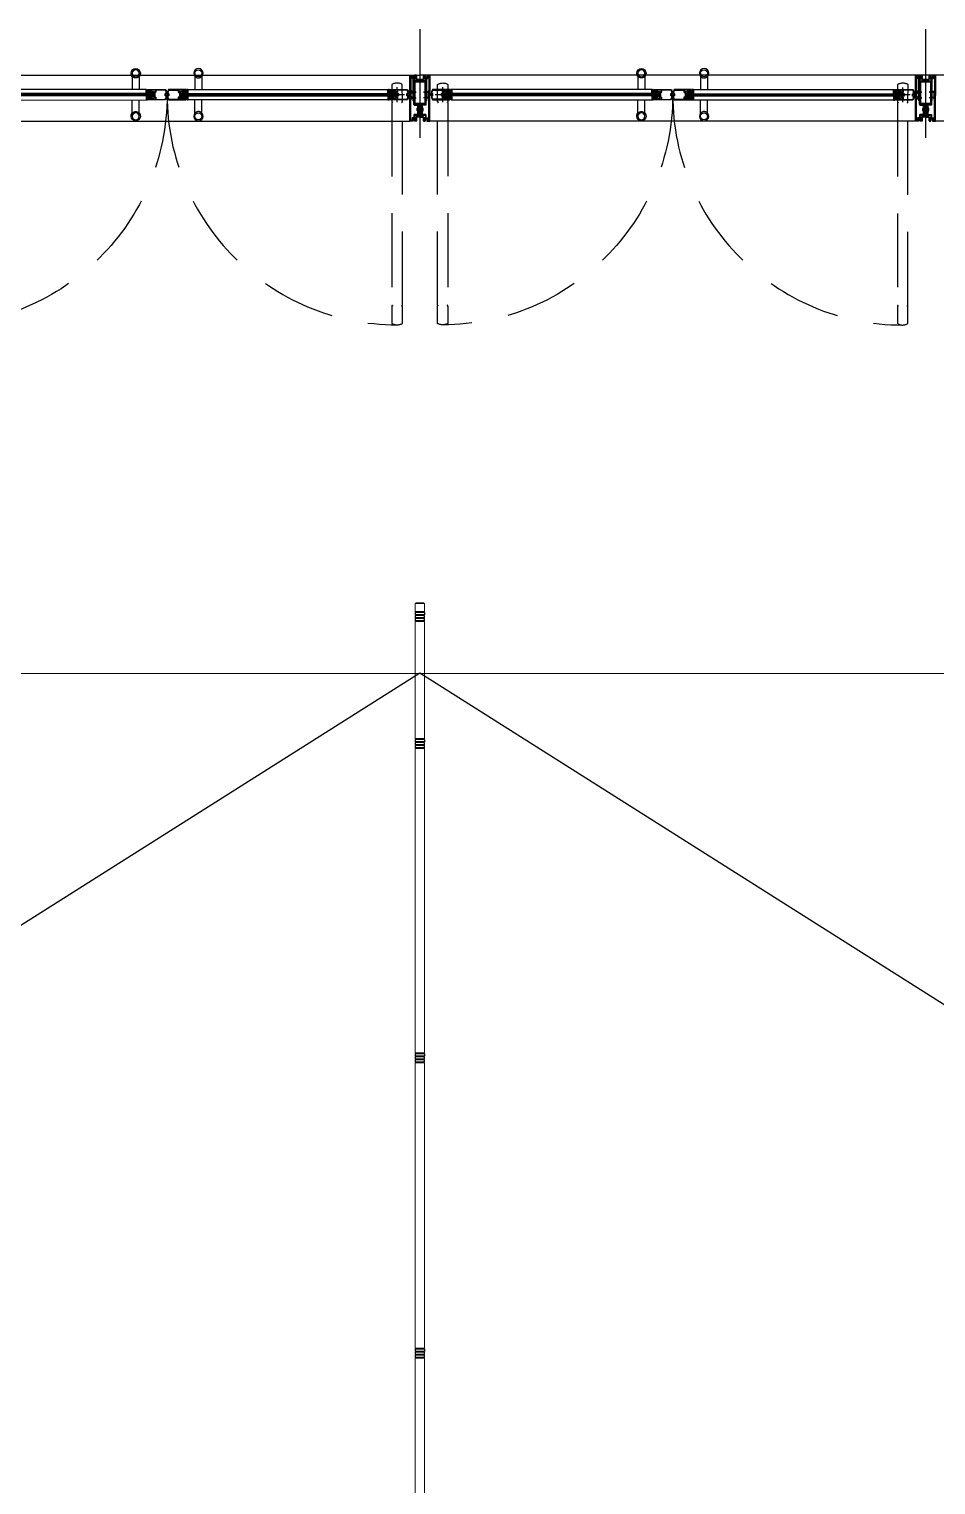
# Model space of a CAD drawing. Header units: centimetres. Extents: x 139057 to 200038, y 34824 to 80516.
# Drawn here: x 170419 to 170809, y 48367 to 48993 of the extents above; entities that cross this region are included whole.
import ezdxf

# ---------------------------------------------------------------- set-up
doc = ezdxf.new("R2010")
doc.units = ezdxf.units.CM
doc.header["$LTSCALE"] = 100
for name, pattern in [('LEV-124-TUN-CONN$0$A-FLPLR$0$CENTER', [2, 1.25, -0.25, 0.25, -0.25]), ('LEV-124-TUN-CONN$0$AFP0APIAZ$0$CENTER', [50.8, 31.75, -6.35, 6.35, -6.35]), ('LEV-124-TUN-CONN$0$CENTER', [50.8, 31.75, -6.35, 6.35, -6.35]), ('LEV-124-TUN-CONN$0$CENTER2', [28.575, 19.05, -3.175, 3.175, -3.175]), ('LEV-124-TUN-CONN$0$HIDDEN2', [4.7625, 3.175, -1.5875])]:
    doc.linetypes.add(name, pattern=pattern)
doc.layers.get('0').update_dxf_attribs({"lineweight": 0})
doc.layers.add('440_SIMBOLI_001-AM_0', color=31, linetype='Continuous', lineweight=0)
for name, color, linetype in [('A-FACCIATA', 8, 'Continuous'), ('A-FACCIATA MONTANTI', 13, 'Continuous'), ('A-GRAFICA', 253, 'Continuous'), ('A-PARAPETTI', 5, 'Continuous'), ('A-SI-PORTE', 5, 'Continuous'), ('LEV-124-TUN-CONN$0$0-SCRN-40', 7, 'Continuous'), ('LEV-124-TUN-CONN$0$A-DOOR', 1, 'Continuous'), ('LEV-124-TUN-CONN$0$A-DOOR-STL', 1, 'Continuous'), ('LEV-124-TUN-CONN$0$A-FIN', 7, 'Continuous'), ('LEV-124-TUN-CONN$0$A-GLAZ-MULL', 1, 'Continuous'), ('LEV-124-TUN-CONN$0$A-GRID', 7, 'LEV-124-TUN-CONN$0$CENTER2'), ('LEV-124-TUN-CONN$0$A-HDDN', 7, 'LEV-124-TUN-CONN$0$HIDDEN2'), ('LEV-124-TUN-CONN$0$A-HTCH', 7, 'Continuous'), ('LEV-124-TUN-CONN$0$A-SCRN-50', 7, 'Continuous'), ('LEV-124-TUN-CONN$0$A-STRS-RAIL', 1, 'Continuous'), ('LEV-124-TUN-CONN$0$AFP0APIAZ$0$A-GRID', 7, 'LEV-124-TUN-CONN$0$AFP0APIAZ$0$CENTER')]:
    doc.layers.add(name, color=color, linetype=linetype)

# ---------------------------------------------------------------- blocks, each defined once
blk = doc.blocks.new('LEV-124-TUN-CONN$0$SS-JAMB-single')
at = {"layer": 'LEV-124-TUN-CONN$0$0-SCRN-40'}
for p, q in [((65, 14.6), (55.7, -14.6)), ((65, -14.6), (55.7, 14.6)), ((65, 8.8), (81, 19.3)), ((65, 19.3), (81, 8.8)), ((65, -8.9), (81, -19.3)), ((65, -19.3), (81, -8.9))]:
    blk.add_line(p, q, dxfattribs=at)
for points in [[(81, 8.8), (65, 8.8), (65, 19.3), (81, 19.3)], [(81, -8.9), (65, -8.9), (65, -19.3), (81, -19.3)]]:
    blk.add_lwpolyline(points, close=True, dxfattribs=at)
at = {"layer": 'LEV-124-TUN-CONN$0$A-DOOR'}
blk.add_line((65, -5), (65, 5), dxfattribs=at)
at = {"layer": 'LEV-124-TUN-CONN$0$A-DOOR-STL'}
for points in [[(81, -20), (81, -22.5), (6, -22.5, -0.270348), (6.2, 22.5), (81, 22.5), (81, 19.9), (75.7, 19.9), (76.3, 20.5), (50.5, 20.5), (50.5, 14.2, 0.414214), (51.8, 12.9), (54.4, 12.9, -0.414156), (55.7, 11.6), (55.7, -11.7, -0.414214), (54.4, -12.9), (51.8, -12.9, 0.414214), (50.5, -14.2), (50.5, -20.6), (76.3, -20.6), (75.7, -20)], [(85.4, 21.8), (85.4, 17.9), (81, 17.9), (81, 8.8), (85.4, 8.8), (85.4, 6.5), (86.7, 6.5), (86.7, 7.3), (86.2, 7.3), (86.2, 8.8), (89.2, 8.8), (89.2, 7.3), (88.7, 7.3), (88.7, 6.5), (90, 6.5), (90, 22.5), (84, 22.5), (84, 21.5, -0.342519), (82.7, 19.9), (75.5, 19.9), (76.1, 20.5), (73.4, 20.5), (73.4, 19.3), (82.7, 19.3, 0.359532), (84.6, 21.4), (84.6, 21.8)], [(85.4, -21.9), (85.4, -18), (81, -18), (81, -8.9), (85.4, -8.9), (85.4, -6.6), (86.7, -6.6), (86.7, -7.3), (86.2, -7.3), (86.2, -8.9), (89.2, -8.9), (89.2, -7.3), (88.7, -7.3), (88.7, -6.6), (90, -6.6), (90, -22.5), (84, -22.5), (84, -21.6, 0.342519), (82.7, -20), (75.5, -20), (76.1, -20.6), (73.4, -20.6), (73.4, -19.3), (82.7, -19.3, -0.359532), (84.6, -21.5), (84.6, -21.9)]]:
    blk.add_lwpolyline(points, format="xyb", close=True, dxfattribs=at)
for points in [[(0.3, 5), (7.9, 5), (7.9, -5), (0.3, -5)], [(81.8, 9.6), (81.8, 17.2), (86.2, 17.2), (86.2, 21.7), (89.2, 21.7), (89.2, 9.6), (81.8, 9.6)], [(81.8, -9.6), (81.8, -17.2), (86.2, -17.2), (86.2, -21.8), (89.2, -21.8), (89.2, -9.6), (81.8, -9.6)]]:
    blk.add_lwpolyline(points, dxfattribs=at)
blk.add_lwpolyline([(2.9, -5, 0.0936), (7.5, -19.9), (48, -19.9), (48, -11.7, -0.414214), (49.3, -10.4), (51.8, -10.4, 0.414214), (53.1, -9.1), (53.1, 9, 0.414214), (51.8, 10.3), (49.3, 10.3, -0.414214), (48, 11.6), (48, 19.9), (7.6, 19.9, 0.093793), (2.9, 5)], format="xyb", dxfattribs=at)
at = {"layer": 'LEV-124-TUN-CONN$0$A-HTCH'}
for p, q in [((6.9, 4), (0.3, 4)), ((6.9, -4), (6.9, 4)), ((6.9, -4), (0.3, -4))]:
    blk.add_line(p, q, dxfattribs=at)
at = {"layer": 'LEV-124-TUN-CONN$0$A-SCRN-50'}
blk.add_lwpolyline([(65, -14.6), (65, 14.6), (55.7, 14.6), (55.7, -14.6)], close=True, dxfattribs=at)
for points in [[(65, 6.5, 0.414214), (66.5, 5), (71.2, 5, 0.414214), (72.7, 6.5), (72.7, 7.3, 0.414214), (71.2, 8.8), (66.5, 8.8, 0.414214), (65, 7.3)], [(65, -6.5, -0.414214), (66.5, -5), (71.2, -5, -0.414214), (72.7, -6.5), (72.7, -7.4, -0.414214), (71.2, -8.9), (66.5, -8.9, -0.414214), (65, -7.4)]]:
    blk.add_lwpolyline(points, format="xyb", close=True, dxfattribs=at)
at = {"layer": 'LEV-124-TUN-CONN$0$A-SCRN-50', "elevation": 0}
for points in [[(90, 6.5, 0.351176), (92, 5, -0.136872), (89.2, 5.8), (86.2, 5.8, 0.677859), (86.6, 5, -0.544776), (85.4, 6.5)], [(90, -6.6, -0.351176), (92, -5, 0.136872), (89.2, -5.8), (86.2, -5.8, -0.677859), (86.6, -5, 0.544776), (85.4, -6.6)]]:
    blk.add_lwpolyline(points, format="xyb", dxfattribs=at)
blk = doc.blocks.new('LEV-124-TUN-CONN$0$door-single-gl')
at = {"layer": 'LEV-124-TUN-CONN$0$A-DOOR'}
for p, q in [((980, 27.5), (69.8, 27.5, 0)), ((980, 17.5), (69.8, 17.5, 0))]:
    blk.add_line(p, q, dxfattribs=at)
at = {"layer": 'LEV-124-TUN-CONN$0$A-FIN'}
for p, q in [((94.8, 45, 0), (955, 45, 0)), ((955, -0.1, 0), (94.8, -0.1, 0))]:
    blk.add_line(p, q, dxfattribs=at)
at = {"layer": 'LEV-124-TUN-CONN$0$A-FIN', "elevation": 0}
for points in [[(895, 115), (895, 45)], [(925, 115), (925, 45)], [(895, -70), (895, 0)], [(925, -70), (925, 0)]]:
    blk.add_lwpolyline(points, dxfattribs=at)
at = {"layer": 'LEV-124-TUN-CONN$0$A-FIN'}
for centre, start, end in [((910, 115), 318.59084, 221.41008), ((910, -70), 138.59084, 41.41008)]:
    blk.add_arc(centre, 20, start, end, dxfattribs=at)
at = {"layer": 'LEV-124-TUN-CONN$0$A-HDDN', "linetype": 'LEV-124-TUN-CONN$0$A-FLPLR$0$CENTER'}
blk.add_line((23.2, 22.5, 0), (66.9, 22.5, 0), dxfattribs=at)
at = {"layer": 'LEV-124-TUN-CONN$0$A-HDDN', "elevation": 0}
blk.add_lwpolyline([(32.5, 1006.3), (32.5, 931.5), (35.1, 931.5), (35.1, 929.8, -0.342519), (33.5, 928.5), (32.5, 928.5), (32.5, 56.3), (33.4, 56.3, -0.350323), (35.1, 55), (35.1, 53.3), (32.5, 53.3), (32.5, -21.6, 0.270348), (77.5, -21.7), (77.5, 53.3), (74.9, 53.3), (74.9, 55, -0.342519), (76.6, 56.3), (77.5, 56.3), (77.5, 928.5), (76.6, 928.5, -0.346971), (74.9, 929.8), (74.9, 931.5), (77.5, 931.5), (77.5, 1006.5, 0.270348)], format="xyb", close=True, dxfattribs=at)
at = {"layer": 'LEV-124-TUN-CONN$0$A-HDDN', "linetype": 'LEV-124-TUN-CONN$0$HIDDEN2', "ltscale": 0.1}
for centre, start, end in [((910, 115), 221.48868, 318.62067), ((910, -70), 41.38025, 138.51225)]:
    blk.add_arc(centre, 20, start, end, dxfattribs=at)
at = {"layer": 'LEV-124-TUN-CONN$0$A-HTCH'}
for p, q in [((980, 25), (69.8, 25, 0)), ((980, 22.5), (69.8, 22.5, 0)), ((980, 20), (69.8, 20, 0))]:
    blk.add_line(p, q, dxfattribs=at)
for centre, radius in [((910, 115), 15), ((55, 22.5, 0), 7.5), ((55, 22.5, 0), 5.5), ((910, -70), 15)]:
    blk.add_circle(centre, radius, dxfattribs=at)
at = {"layer": 'LEV-124-TUN-CONN$0$AFP0APIAZ$0$A-GRID', "linetype": 'LEV-124-TUN-CONN$0$A-FLPLR$0$CENTER'}
blk.add_line((55, 54.2, 0), (55, -9.3, 0), dxfattribs=at)
at = {"layer": 'LEV-124-TUN-CONN$0$AFP0APIAZ$0$A-GRID', "linetype": 'LEV-124-TUN-CONN$0$HIDDEN2'}
blk.add_arc((55, 22.5, 0), 990, 0.00226, 90.00216, dxfattribs=at)
at = {"linetype": 'ByBlock'}
blk.add_blockref('LEV-124-TUN-CONN$0$SS-JAMB-single', (4.8, 22.5, 0), dxfattribs=at)
at = {"linetype": 'ByBlock', "xscale": -1}
blk.add_blockref('LEV-124-TUN-CONN$0$SS-JAMB-single', (1045, 22.5, 0), dxfattribs=at)
blk = doc.blocks.new('LEV-124-TUN-CONN$0$eastdoors')
at = {"linetype": 'ByBlock'}
blk.add_blockref('LEV-124-TUN-CONN$0$door-single-gl', (-1045, 0), dxfattribs=at)
at = {"linetype": 'ByBlock', "xscale": -1}
blk.add_blockref('LEV-124-TUN-CONN$0$door-single-gl', (1045, 0), dxfattribs=at)
blk = doc.blocks.new('LEV-124-TUN-CONN$0$GI_frame-sst-1')
at = {"layer": 'LEV-124-TUN-CONN$0$0-SCRN-40'}
h = blk.add_hatch(dxfattribs=at)
h.set_pattern_fill('ANSI37', color=256, angle=43, style=0)
h.set_pattern_definition([(180.013844601, (36404807.9455, -17582966.8188), (-0.00076718752, 3.1749999073), []), (90.013844601, (36404807.9455, -17582966.8188), (3.1749999073, 0.00076718752), [])])
edge = h.paths.add_edge_path()
edge.add_line((-101063, -19637.2), (-101059.2, -19637.2))
edge.add_line((-101059.2, -19637.2), (-101059.2, -19622.6))
edge.add_line((-101059.2, -19622.6), (-101048.4, -19622.5))
edge.add_arc((-101040.4, -19611.1), 14, 234.80914, 304.58032)
edge.add_line((-101032.4, -19622.6), (-101018.9, -19622.5))
edge.add_line((-101018.9, -19622.5), (-101018.9, -19637.2))
edge.add_line((-101018.9, -19637.2), (-101015, -19637.2))
edge.add_line((-101015, -19637.2), (-101015, -19618.2))
edge.add_line((-101015, -19618.2), (-101063, -19618.2))
edge.add_line((-101063, -19618.2), (-101063, -19637.2))
at = {"layer": 'LEV-124-TUN-CONN$0$0-SCRN-40', "linetype": 'LEV-124-TUN-CONN$0$CENTER', "ltscale": 0.02, "elevation": 0}
for points in [[(-101115.1, -19571.3), (-101115.1, -19596.7)], [(-101091.1, -19571.3), (-101091.1, -19596.7)]]:
    blk.add_lwpolyline(points, dxfattribs=at)
at = {"layer": 'LEV-124-TUN-CONN$0$0-SCRN-40', "elevation": 0}
blk.add_lwpolyline([(-101063, -19637.2), (-101059.2, -19637.2), (-101059.2, -19622.6), (-101048.4, -19622.5, 0.314201), (-101032.4, -19622.6), (-101018.9, -19622.5), (-101018.9, -19637.2), (-101015, -19637.2), (-101015, -19618.2), (-101063, -19618.2)], format="xyb", close=True, dxfattribs=at)
at = {"layer": 'LEV-124-TUN-CONN$0$A-FIN'}
for p, q in [((-101163, -19586.2, 0), (-101078.1, -19586.2, 0)), ((-101063, -19586.2, 0), (-101163, -19586.2, 0)), ((-101129.1, -19586.2, 0), (-101078.1, -19586.2, 0)), ((-101120.7, -19573.2, 0), (-101120.7, -19575.5, 0)), ((-101120.7, -19575.5, 0), (-101119.7, -19576.9, 0)), ((-101119.7, -19576.9, 0), (-101110.6, -19576.9, 0)), ((-101109.6, -19575.5, 0), (-101110.6, -19576.9, 0)), ((-101109.6, -19574.9, 0), (-101109.6, -19575.5, 0)), ((-100991, -19569.2, 0), (-101101, -19569.2, 0)), ((-101096.7, -19574.9, 0), (-101096.7, -19575.5, 0)), ((-101096.7, -19575.5, 0), (-101095.7, -19576.9, 0)), ((-101095.7, -19576.9, 0), (-101086.6, -19576.9, 0)), ((-101085.6, -19575.5, 0), (-101086.6, -19576.9, 0)), ((-101085.6, -19573.2, 0), (-101085.6, -19575.5, 0)), ((-101016, -19586.2, 0), (-101009, -19586.2, 0)), ((-101016, -19587.2, 0), (-101016, -19586.2, 0)), ((-101015, -19587.2, 0), (-101016, -19587.2, 0)), ((-101008, -19587.2, 0), (-101008, -19589.2, 0)), ((-101015, -19637.2, 0), (-101016, -19637.2, 0)), ((-101016, -19637.2, 0), (-101016, -19638.2, 0)), ((-101016, -19638.2, 0), (-101009, -19638.2, 0)), ((-101008, -19637.2, 0), (-101008, -19635.2, 0))]:
    blk.add_line(p, q, dxfattribs=at)
at = {"layer": 'LEV-124-TUN-CONN$0$A-FIN', "elevation": 0}
for points in [[(-101101, -19569.2), (-101187.1, -19569.2, 0.404063), (-101188, -19570.2), (-101188, -19581.2, 0.414214), (-101187, -19582.2), (-101179, -19582.2, -0.414214), (-101178, -19583.2), (-101178, -19589.2)], [(-101062, -19637.2), (-101062, -19637.2), (-101062, -19638.2), (-101169, -19638.2, -0.414214), (-101170, -19637.2), (-101170, -19635.2), (-101187, -19635.2, -0.414214), (-101188, -19634.2), (-101188, -19628.2, -0.414214), (-101187, -19627.2), (-101170, -19627.2), (-101170, -19597.2), (-101187, -19597.2, -0.414214), (-101188, -19596.2), (-101188, -19590.2, -0.414214), (-101187, -19589.2), (-101170, -19589.2), (-101170, -19587.2, -0.414214), (-101169, -19586.2), (-101163, -19586.2), (-101163, -19587.2), (-101163, -19587.2)], [(-101000, -19589.2), (-101000, -19583.2, -0.414214), (-100999, -19582.2), (-100991, -19582.2, 0.414214), (-100990, -19581.2), (-100990, -19570.2, 0.404063), (-100991, -19569.2), (-101101, -19569.2)], [(-101008, -19612.2), (-101008, -19597.2), (-100991, -19597.2, 0.414214), (-100990, -19596.2), (-100990, -19590.2, 0.414214), (-100991, -19589.2), (-101008, -19589.2)], [(-101008, -19612.2), (-101008, -19627.2), (-100991, -19627.2, -0.414214), (-100990, -19628.2), (-100990, -19634.2, -0.414214), (-100991, -19635.2), (-101008, -19635.2)]]:
    blk.add_lwpolyline(points, format="xyb", dxfattribs=at)
for points in [[(-101096.7, -19574.9), (-101109.6, -19574.9)], [(-101101, -19586.2), (-101078.1, -19586.2)], [(-101063, -19586.2), (-101062, -19586.2), (-101062, -19587.2), (-101063, -19587.2)]]:
    blk.add_lwpolyline(points, dxfattribs=at)
at = {"layer": 'LEV-124-TUN-CONN$0$A-FIN'}
for centre, start, end in [((-101009, -19587.2, 0), 360, 90), ((-101009, -19637.2, 0), 270, 360)]:
    blk.add_arc(centre, 1, start, end, dxfattribs=at)
at = {"layer": 'LEV-124-TUN-CONN$0$A-GLAZ-MULL'}
for p, q in [((-101015, -19590.2, 0), (-101015, -19587.2, 0)), ((-101015, -19587.2, 0), (-101009, -19587.2, 0)), ((-101009, -19590.2, 0), (-101009, -19587.2, 0)), ((-101015, -19606.2, 0), (-101063, -19606.2, 0)), ((-101015, -19618.2, 0), (-101063, -19618.2, 0)), ((-101017, -19608.2, 0), (-101061, -19608.2, 0)), ((-101061, -19616.2, 0), (-101061, -19608.2, 0)), ((-101017, -19616.2, 0), (-101061, -19616.2, 0)), ((-101015, -19637.2, 0), (-101009, -19637.2, 0)), ((-101009, -19634.2, 0), (-101009, -19637.2, 0))]:
    blk.add_line(p, q, dxfattribs=at)
at = {"layer": 'LEV-124-TUN-CONN$0$A-GLAZ-MULL', "elevation": 0}
for points in [[(-101177, -19589.2), (-101177, -19581.2), (-101187, -19581.2), (-101187, -19570.2), (-101101, -19570.2)], [(-101078.1, -19583.2), (-101174, -19583.2), (-101174, -19578.2), (-101184, -19578.2), (-101184, -19573.2), (-101101, -19573.2)], [(-101078.1, -19583.2), (-101078.1, -19586.2), (-101174, -19586.2), (-101174, -19589.2)], [(-101001, -19589.2), (-101001, -19581.2), (-100991, -19581.2), (-100991, -19570.2), (-101101, -19570.2)], [(-101004, -19589.2), (-101004, -19578.2), (-100994, -19578.2), (-100994, -19573.2), (-101101, -19573.2)], [(-101015, -19590.2), (-101015, -19612.2)], [(-101009, -19590.2), (-100991, -19590.2), (-100991, -19590.2), (-100991, -19596.2)], [(-100991, -19596.2), (-101009, -19596.2), (-101009, -19612.2)], [(-101017, -19616.2), (-101017, -19608.2)], [(-101015, -19637.2), (-101015, -19612.2)], [(-100991, -19628.2), (-101009, -19628.2), (-101009, -19612.2)], [(-101009, -19634.2), (-100991, -19634.2), (-100991, -19634.2), (-100991, -19628.2)]]:
    blk.add_lwpolyline(points, dxfattribs=at)
for points in [[(-101163, -19637.2), (-101163, -19587.2), (-101169, -19587.2), (-101169, -19590.2), (-101187, -19590.2), (-101187, -19596.2), (-101169, -19596.2), (-101169, -19628.2), (-101187, -19628.2), (-101187, -19634.2), (-101169, -19634.2), (-101169, -19637.2)], [(-101163, -19587.2), (-101163, -19637.2), (-101063, -19637.2), (-101063, -19587.2)], [(-101160, -19590.2), (-101160, -19634.2), (-101066, -19634.2), (-101066, -19590.2)]]:
    blk.add_lwpolyline(points, close=True, dxfattribs=at)
at = {"layer": 'LEV-124-TUN-CONN$0$A-GRID', "ltscale": 0.5}
blk.add_line((-101386.1, -19612.2, 0), (-100919, -19612.2, 0), dxfattribs=at)
at = {"layer": 'LEV-124-TUN-CONN$0$A-HDDN'}
for p, q in [((-101117.3, -19573.8, 0), (-101117.3, -19575.1, 0)), ((-101117.3, -19573.8, 0), (-101117.3, -19575.1, 0)), ((-101113, -19575.1, 0), (-101117.3, -19575.1, 0)), ((-101113, -19575.1, 0), (-101117.3, -19575.1, 0)), ((-101116.9, -19573.5, 0), (-101117, -19573.5, 0)), ((-101116.9, -19573.5, 0), (-101117, -19573.5, 0)), ((-101116.9, -19573.5, 0), (-101113.3, -19573.5, 0)), ((-101116.6, -19575.1, 0), (-101116.6, -19573.8, 0)), ((-101116.6, -19575.1, 0), (-101116.6, -19573.8, 0)), ((-101115.9, -19573.5, 0), (-101115.9, -19573.2, 0)), ((-101115.9, -19575.3, 0), (-101115.9, -19575.1, 0)), ((-101115.9, -19575.9, 0), (-101115.9, -19575.8, 0)), ((-101115.9, -19575.9, 0), (-101115.9, -19590.3, 0)), ((-101115.9, -19575.9, 0), (-101115.9, -19590.2, 0)), ((-101114.3, -19573.5, 0), (-101114.3, -19573.2, 0)), ((-101114.3, -19575.3, 0), (-101114.3, -19575.1, 0)), ((-101114.3, -19575.9, 0), (-101114.3, -19575.8, 0)), ((-101114.3, -19575.9, 0), (-101114.3, -19590.3, 0)), ((-101114.2, -19575.9, 0), (-101114.2, -19590.2, 0)), ((-101113.7, -19575.1, 0), (-101113.7, -19573.8, 0)), ((-101113.7, -19575.1, 0), (-101113.7, -19573.8, 0)), ((-101113, -19573.8, 0), (-101113, -19575.1, 0)), ((-101113, -19573.8, 0), (-101113, -19575.1, 0)), ((-101093.3, -19573.8, 0), (-101093.3, -19575.1, 0)), ((-101093.3, -19573.8, 0), (-101093.3, -19575.1, 0)), ((-101089, -19575.1, 0), (-101093.3, -19575.1, 0)), ((-101089, -19575.1, 0), (-101093.3, -19575.1, 0)), ((-101092.9, -19573.5, 0), (-101093, -19573.5, 0)), ((-101092.9, -19573.5, 0), (-101093, -19573.5, 0)), ((-101092.9, -19573.5, 0), (-101089.3, -19573.5, 0)), ((-101092.6, -19575.1, 0), (-101092.6, -19573.8, 0)), ((-101092.6, -19575.1, 0), (-101092.6, -19573.8, 0)), ((-101091.9, -19573.5, 0), (-101091.9, -19573.2, 0)), ((-101091.9, -19575.3, 0), (-101091.9, -19575.1, 0)), ((-101091.9, -19575.9, 0), (-101091.9, -19575.8, 0)), ((-101091.9, -19575.9, 0), (-101091.9, -19590.3, 0)), ((-101091.9, -19575.9, 0), (-101091.9, -19590.2, 0)), ((-101090.3, -19573.5, 0), (-101090.3, -19573.2, 0)), ((-101090.3, -19575.3, 0), (-101090.3, -19575.1, 0)), ((-101090.3, -19575.9, 0), (-101090.3, -19575.8, 0)), ((-101090.3, -19575.9, 0), (-101090.3, -19590.3, 0)), ((-101090.2, -19575.9, 0), (-101090.2, -19590.2, 0)), ((-101089.7, -19575.1, 0), (-101089.7, -19573.8, 0)), ((-101089.7, -19575.1, 0), (-101089.7, -19573.8, 0)), ((-101089, -19573.8, 0), (-101089, -19575.1, 0)), ((-101089, -19573.8, 0), (-101089, -19575.1, 0)), ((-101038, -19612.2, 0), (-101036, -19609.7, 0)), ((-101036, -19614.7, 0), (-101038, -19612.2, 0)), ((-101014, -19609.7, 0), (-101036, -19609.7, 0)), ((-101036, -19614.7, 0), (-101036, -19609.7, 0)), ((-101014, -19614.7, 0), (-101036, -19614.7, 0)), ((-101014, -19609.7, 0), (-101009, -19604.7, 0)), ((-101014, -19614.7, 0), (-101009, -19619.7, 0)), ((-101008, -19604.7, 0), (-101009, -19604.7, 0)), ((-101009, -19619.7, 0), (-101009, -19604.7, 0)), ((-101008, -19619.7, 0), (-101009, -19619.7, 0))]:
    blk.add_line(p, q, dxfattribs=at)
at = {"layer": 'LEV-124-TUN-CONN$0$A-HDDN', "elevation": 0}
for points in [[(-101115.9, -19575.9), (-101117.7, -19575.9), (-101117.7, -19573.2)], [(-101115.9, -19592.9), (-101117.7, -19592.9), (-101117.7, -19590.2)], [(-101112.6, -19590.2), (-101112.6, -19592.9), (-101115.9, -19592.9)], [(-101112.6, -19573.2), (-101112.6, -19575.9), (-101114.2, -19575.9)], [(-101091.9, -19575.9), (-101093.7, -19575.9), (-101093.7, -19573.2)], [(-101091.9, -19592.9), (-101093.7, -19592.9), (-101093.7, -19590.2)], [(-101088.6, -19590.2), (-101088.6, -19592.9), (-101091.9, -19592.9)], [(-101088.6, -19573.2), (-101088.6, -19575.9), (-101090.2, -19575.9)]]:
    blk.add_lwpolyline(points, dxfattribs=at)
for points in [[(-101112.7, -19575.3), (-101117.7, -19575.3), (-101117.7, -19575.8), (-101112.7, -19575.8)], [(-101112.7, -19575.3), (-101117.7, -19575.3), (-101117.7, -19575.8), (-101112.7, -19575.8)], [(-101112.7, -19590.3), (-101117.6, -19590.3), (-101117.6, -19591.6), (-101112.7, -19591.6)], [(-101088.7, -19575.3), (-101093.7, -19575.3), (-101093.7, -19575.8), (-101088.7, -19575.8)], [(-101088.7, -19575.3), (-101093.7, -19575.3), (-101093.7, -19575.8), (-101088.7, -19575.8)], [(-101088.7, -19590.3), (-101093.6, -19590.3), (-101093.6, -19591.6), (-101088.7, -19591.6)]]:
    blk.add_lwpolyline(points, close=True, dxfattribs=at)
at = {"layer": 'LEV-124-TUN-CONN$0$A-HDDN'}
for centre, radius, start, end in [((-101117, -19573.8, 0), 0.268, 90, 180), ((-101117, -19573.8, 0), 0.268, 90, 180), ((-101116.9, -19573.8, 0), 0.268, 360, 90), ((-101116.9, -19573.8, 0), 0.268, 360, 90), ((-101116.1, -19574, 0), 0.498, 91.28504, 152.50375), ((-101116.1, -19574, 0), 0.498, 91.28504, 152.50375), ((-101114.2, -19574, 0), 0.498, 27.49625, 88.71496), ((-101114.2, -19574, 0), 0.498, 27.49625, 88.71496), ((-101113.5, -19573.8, 0), 0.268, 90, 180), ((-101113.5, -19573.8, 0), 0.268, 90, 180), ((-101113.3, -19573.8, 0), 0.268, 360, 90), ((-101113.3, -19573.8, 0), 0.268, 360, 90), ((-101093, -19573.8, 0), 0.268, 90, 180), ((-101093, -19573.8, 0), 0.268, 90, 180), ((-101092.9, -19573.8, 0), 0.268, 360, 90), ((-101092.9, -19573.8, 0), 0.268, 360, 90), ((-101092.1, -19574, 0), 0.498, 91.28504, 152.50375), ((-101092.1, -19574, 0), 0.498, 91.28504, 152.50375), ((-101090.2, -19574, 0), 0.498, 27.49625, 88.71496), ((-101090.2, -19574, 0), 0.498, 27.49625, 88.71496), ((-101089.5, -19573.8, 0), 0.268, 90, 180), ((-101089.5, -19573.8, 0), 0.268, 90, 180), ((-101089.3, -19573.8, 0), 0.268, 360, 90), ((-101089.3, -19573.8, 0), 0.268, 360, 90)]:
    blk.add_arc(centre, radius, start, end, dxfattribs=at)
blk = doc.blocks.new('LEV-124-TUN-CONN$0$HANDRAIL-BUILDING C')
at = {"layer": 'LEV-124-TUN-CONN$0$A-STRS-RAIL'}
for p, q in [((-47, 16), (-7.3, 20.3)), ((-46.7, 13), (-6.9, 17.3)), ((-46.7, 13), (-45.6, 3.1)), ((-45.6, 3.1), (-5.8, 7.4)), ((-45.3, 0.1), (-5.5, 4.4)), ((-45.3, 0.1), (-44.2, -9.9)), ((-44, 16.3), (-43.7, 13.3)), ((-42.6, 3.4), (-42.3, 0.4)), ((-10.2, 20), (-9.9, 17)), ((-8.8, 7.1), (-8.5, 4.1)), ((-5.8, 7.4), (-6.9, 17.3)), ((-4.4, -5.5), (-5.5, 4.4)), ((-44.2, -9.9), (-4.4, -5.5)), ((-43.9, -12.8), (-4.1, -8.5)), ((-42.8, -22.8), (-43.9, -12.8)), ((-42.8, -22.8), (-3, -18.4)), ((-42.4, -25.8), (-2.7, -21.4)), ((-41.2, -9.5), (-40.9, -12.5)), ((-39.8, -22.5), (-39.5, -25.4)), ((-7.4, -5.8), (-7.1, -8.8)), ((-6, -18.8), (-5.7, -21.7)), ((-3, -18.4), (-4.1, -8.5))]:
    blk.add_line(p, q, dxfattribs=at)

msp = doc.modelspace()

# ---------------------------------------------------------------- linework, layer by layer
at = {"layer": '440_SIMBOLI_001-AM_0', "elevation": 0}
for points in [[(170588.99, 48746.23), (170588.98, 48742.73), (170584.98, 48742.73), (170584.99, 48746.23)], [(170584.99, 48738.53), (170584.98, 48688.05), (170588.98, 48688.05), (170588.99, 48738.53)], [(170584.98, 48683.85), (170584.98, 48552.88), (170588.98, 48552.88), (170588.98, 48683.85)], [(170584.98, 48548.68), (170584.97, 48425.8), (170588.97, 48425.8), (170588.98, 48548.68)], [(170584.97, 48421.6), (170584.96, 48303.72), (170588.96, 48303.72), (170588.97, 48421.6)]]:
    msp.add_lwpolyline(points, close=True, dxfattribs=at)
msp.add_lwpolyline([(170588.69, 48746.23), (170588.69, 48746.53), (170585.29, 48746.53), (170585.29, 48746.23)], dxfattribs=at)
at = {"layer": 'A-FACCIATA', "color": 1}
for p in [(170149.42, 48973.55, 0), (171024.58, 48973.5, 0)]:
    msp.add_line(p, (170587, 48973.52, 0), dxfattribs=at)
at = {"layer": 'A-FACCIATA'}
for p, q in [((170373.57, 48953.73, 0), (170582.7, 48953.72, 0)), ((170800.42, 48953.71, 0), (170591.3, 48953.72, 0)), ((171018.01, 48953.7, 0), (170808.82, 48953.71, 0))]:
    msp.add_line(p, q, dxfattribs=at)
at = {"layer": 'A-GRAFICA', "elevation": 0}
for points in [[(171140.92, 48366.2), (170586.98, 48716.23), (170033.01, 48366.26)], [(170082.42, 48716.26), (171091.55, 48716.2)]]:
    msp.add_lwpolyline(points, dxfattribs=at)

# ---------------------------------------------------------------- block references
at = {"layer": 'A-FACCIATA MONTANTI'}
for p, xscale, yscale, zscale, rotation in [((168625.03, 38854.86, 0), -0.1, 0.1, 0.1, 89.99577860947765), ((172547.95, 38854.67, 0), 0.1, 0.1, 0.1, 269.9984449781427), ((172764.37, 38854.42, 0), 0.09999999999999994, 0.09999999999999994, 0.09999999999999994, 269.9916448902098)]:
    msp.add_blockref('LEV-124-TUN-CONN$0$GI_frame-sst-1', p, dxfattribs=dict(at, xscale=xscale, yscale=yscale, zscale=zscale, rotation=rotation))
at = {"layer": 'A-FACCIATA MONTANTI', "extrusion": (-1.76224e-13, 3.16158e-16, -1), "xscale": 0.09999999999999996, "yscale": 0.09999999999999996, "zscale": -0.1, "rotation": 270.004215825601}
msp.add_blockref('LEV-124-TUN-CONN$0$GI_frame-sst-1', (-168842.65, 38854.85, 0), dxfattribs=at)
at = {"layer": 'A-PARAPETTI'}
for p, xscale, yscale, zscale, rotation in [((170584.48, 48740.63, 0), 0.09999999999999999, 0.09999999999999999, 0.09999999999999999, 173.7535657378957), ((170584.48, 48685.95, 0), 0.09999999999999998, 0.09999999999999998, 0.09999999999999998, 173.7535657378957), ((170584.48, 48550.78, 0), 0.09999999999999999, 0.09999999999999999, 0.09999999999999999, 173.7535657378957), ((170584.47, 48423.7, 0), 0.1, 0.1, 0.1, 173.7535657378932)]:
    msp.add_blockref('LEV-124-TUN-CONN$0$HANDRAIL-BUILDING C', p, dxfattribs=dict(at, xscale=xscale, yscale=yscale, zscale=zscale, rotation=rotation))
at = {"layer": 'A-SI-PORTE'}
for p, xscale, yscale, zscale, rotation in [((170478.18, 48967.34, 0), -0.1, 0.1, 0.1, 180.0200107811364), ((170695.81, 48967.34, 0), 0.09999999999999996, 0.09999999999999996, 0.09999999999999996, 179.9742128064841)]:
    msp.add_blockref('LEV-124-TUN-CONN$0$eastdoors', p, dxfattribs=dict(at, xscale=xscale, yscale=yscale, zscale=zscale, rotation=rotation))

doc.saveas('drawing.dxf')
